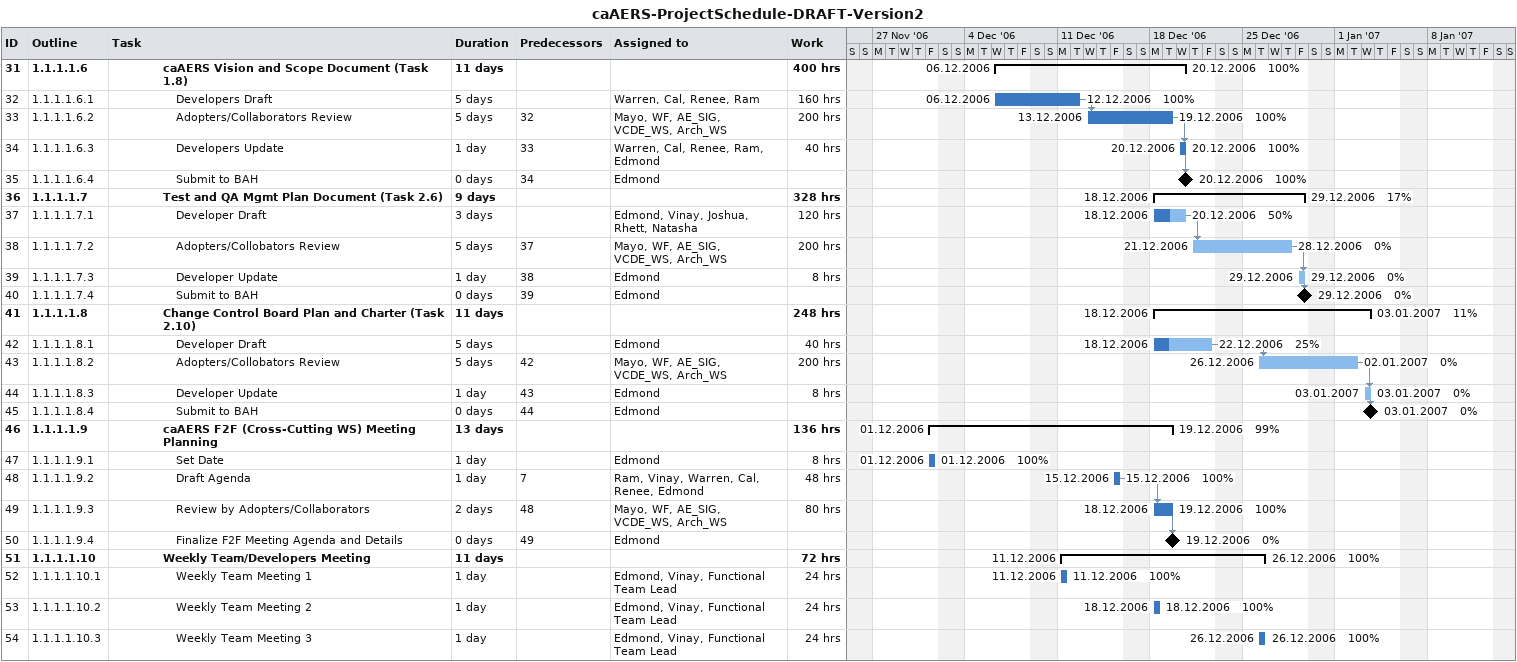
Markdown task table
caAERS-ProjectSchedule-DRAFT-Version2

| ID | WBS | Task | Duration | Start | Finish | Predecessors | Resources | % complete | Work (h) |
|---|---|---|---|---|---|---|---|---|---|
| 31 | 1.1.1.1.6 | **caAERS Vision and Scope Document (Task 1.8)** | 11d | 2006-12-06 | 2006-12-20 |  |  | 100 | 400 |
| 32 | 1.1.1.1.6.1 | Developers Draft | 5d | 2006-12-06 | 2006-12-12 |  | Warren, Cal, Renee, Ram | 100 | 160 |
| 33 | 1.1.1.1.6.2 | Adopters/Collaborators Review | 5d | 2006-12-13 | 2006-12-19 | 32 | Mayo, WF, AE_SIG, VCDE_WS, Arch_WS | 100 | 200 |
| 34 | 1.1.1.1.6.3 | Developers Update | 1d | 2006-12-20 | 2006-12-20 | 33 | Warren, Cal, Renee, Ram, Edmond | 100 | 40 |
| 35 | 1.1.1.1.6.4 | Submit to BAH | 0d | 2006-12-20 | 2006-12-20 | 34 | Edmond | 100 |  |
| 36 | 1.1.1.1.7 | **Test and QA Mgmt Plan Document (Task 2.6)** | 9d | 2006-12-18 | 2006-12-29 |  |  | 17 | 328 |
| 37 | 1.1.1.1.7.1 | Developer Draft | 3d | 2006-12-18 | 2006-12-20 |  | Edmond, Vinay, Joshua, Rhett, Natasha | 50 | 120 |
| 38 | 1.1.1.1.7.2 | Adopters/Collobators Review | 5d | 2006-12-21 | 2006-12-28 | 37 | Mayo, WF, AE_SIG, VCDE_WS, Arch_WS | 0 | 200 |
| 39 | 1.1.1.1.7.3 | Developer Update | 1d | 2006-12-29 | 2006-12-29 | 38 | Edmond | 0 | 8 |
| 40 | 1.1.1.1.7.4 | Submit to BAH | 0d | 2006-12-29 | 2006-12-29 | 39 | Edmond | 0 |  |
| 41 | 1.1.1.1.8 | **Change Control Board Plan and Charter (Task 2.10)** | 11d | 2006-12-18 | 2007-01-03 |  |  | 11 | 248 |
| 42 | 1.1.1.1.8.1 | Developer Draft | 5d | 2006-12-18 | 2006-12-22 |  | Edmond | 25 | 40 |
| 43 | 1.1.1.1.8.2 | Adopters/Collobators Review | 5d | 2006-12-26 | 2007-01-02 | 42 | Mayo, WF, AE_SIG, VCDE_WS, Arch_WS | 0 | 200 |
| 44 | 1.1.1.1.8.3 | Developer Update | 1d | 2007-01-03 | 2007-01-03 | 43 | Edmond | 0 | 8 |
| 45 | 1.1.1.1.8.4 | Submit to BAH | 0d | 2007-01-03 | 2007-01-03 | 44 | Edmond | 0 |  |
| 46 | 1.1.1.1.9 | **caAERS F2F (Cross-Cutting WS) Meeting Planning** | 13d | 2006-12-01 | 2006-12-19 |  |  | 99 | 136 |
| 47 | 1.1.1.1.9.1 | Set Date | 1d | 2006-12-01 | 2006-12-01 |  | Edmond | 100 | 8 |
| 48 | 1.1.1.1.9.2 | Draft Agenda | 1d | 2006-12-15 | 2006-12-15 | 7 | Ram, Vinay, Warren, Cal, Renee, Edmond | 100 | 48 |
| 49 | 1.1.1.1.9.3 | Review by Adopters/Collaborators | 2d | 2006-12-18 | 2006-12-19 | 48 | Mayo, WF, AE_SIG, VCDE_WS, Arch_WS | 100 | 80 |
| 50 | 1.1.1.1.9.4 | Finalize F2F Meeting Agenda and Details | 0d | 2006-12-19 | 2006-12-19 | 49 | Edmond | 0 |  |
| 51 | 1.1.1.1.10 | **Weekly Team/Developers Meeting** | 11d | 2006-12-11 | 2006-12-26 |  |  | 100 | 72 |
| 52 | 1.1.1.1.10.1 | Weekly Team Meeting 1 | 1d | 2006-12-11 | 2006-12-11 |  | Edmond, Vinay, Functional Team Lead | 100 | 24 |
| 53 | 1.1.1.1.10.2 | Weekly Team Meeting 2 | 1d | 2006-12-18 | 2006-12-18 |  | Edmond, Vinay, Functional Team Lead | 100 | 24 |
| 54 | 1.1.1.1.10.3 | Weekly Team Meeting 3 | 1d | 2006-12-26 | 2006-12-26 |  | Edmond, Vinay, Functional Team Lead | 100 | 24 |
